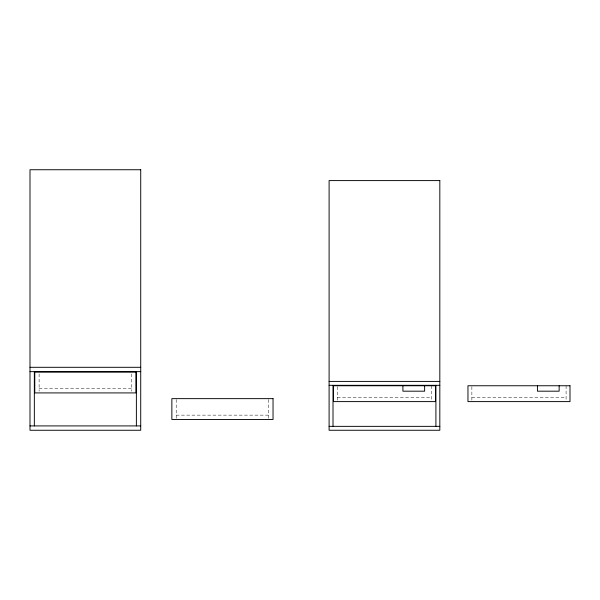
<?xml version="1.0" encoding="UTF-8"?>
<svg xmlns="http://www.w3.org/2000/svg" width="600" height="600" viewBox="0 0 600 600"><rect width="100%" height="100%" fill="white"/><g stroke="black" fill="none" stroke-linecap="round" stroke-linejoin="round"><path stroke-width="0.45" stroke-dasharray="3 2.25" d="M39.12 388.575L131.602 388.575M337.35 397.695L431.572 397.695M471.87 397.695L566.092 397.695M176.205 415.14L268.695 415.14M566.092 385.755L566.092 401.603M471.87 386.685L471.87 401.603M431.572 385.755L431.572 401.603M337.35 386.685L337.35 401.603M268.695 399.548L268.695 419.482M176.205 399.548L176.205 418.62M131.602 373.89L131.602 391.185M39.12 373.89L39.12 391.185"/><path stroke-width="0.9" d="M30 367.305L140.722 367.305M30 371.647L140.722 371.647M329.1 381.413L439.822 381.413M329.1 385.32L439.822 385.32M30 425.918L140.722 425.918M329.1 426.353L439.822 426.353M559.148 385.755L559.148 391.185L537.435 391.185L537.435 385.755M435.915 385.32L435.915 426.353M424.627 385.755L424.627 391.185L402.915 391.185L402.915 385.755M333.007 385.32L333.007 426.353M136.38 371.647L136.38 425.918M34.343 371.647L34.343 425.918M140.722 169.74L30 169.74L30 430.26L140.722 430.26L140.722 169.74M439.822 180.593L329.1 180.593L329.1 430.26L439.822 430.26L439.822 180.593M135.945 372.075L34.777 372.075L34.777 392.918L135.945 392.918L135.945 372.075M435.48 385.755L333.442 385.755L333.442 401.603L435.48 401.603L435.48 385.755M570 385.755L467.963 385.755L467.963 401.603L570 401.603L570 385.755M273.038 398.64L171.863 398.64L171.863 419.482L273.038 419.482L273.038 398.64"/></g></svg>
